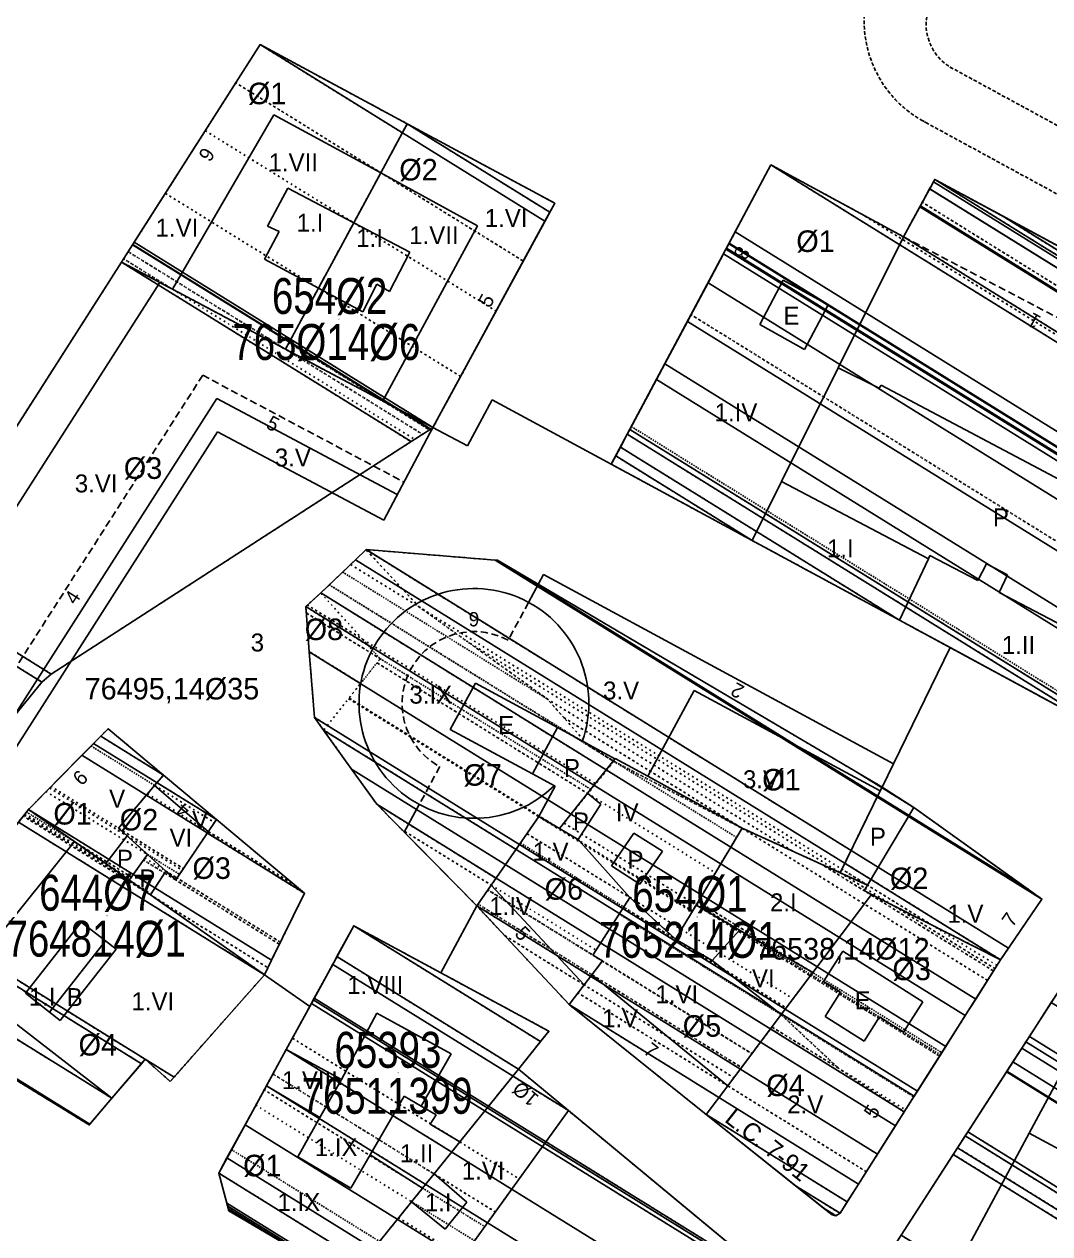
# Model space of a CAD drawing. Extents: x 676297 to 676945, y 613531 to 614154.
# Drawn here: x 676481 to 676552.4, y 613997.3 to 614081.4 of the extents above; entities that cross this region are included whole.
import ezdxf
from ezdxf.enums import TextEntityAlignment as Align

# ---------------------------------------------------------------- set-up
doc = ezdxf.new("R2010")
doc.units = 0
doc.header["$MEASUREMENT"] = 0
for name, pattern in [('DASHED', [0.75, 0.5, -0.25]), ('DOT', [0.25, 0, -0.25]), ('HIDDEN', [0.375, 0.25, -0.125])]:
    doc.linetypes.add(name, pattern=pattern)
doc.layers.get('0').update_dxf_attribs({"linetype": 'CONTINUOUS'})
for name, color, linetype in [('10', 7, 'CONTINUOUS'), ('11', 7, 'CONTINUOUS'), ('12', 7, 'CONTINUOUS'), ('13', 7, 'CONTINUOUS'), ('22', 7, 'CONTINUOUS'), ('25', 7, 'CONTINUOUS'), ('26', 7, 'CONTINUOUS'), ('27', 7, 'CONTINUOUS'), ('28', 7, 'CONTINUOUS'), ('31', 7, 'CONTINUOUS'), ('36', 7, 'CONTINUOUS'), ('62', 7, 'CONTINUOUS'), ('8', 7, 'CONTINUOUS')]:
    doc.layers.add(name, color=color, linetype=linetype)
doc.styles.get("Standard").update_dxf_attribs({"font": 'txt', "height": 0.2})

msp = doc.modelspace()

# ---------------------------------------------------------------- linework, layer by layer
at = {"layer": '10', "color": 215, "linetype": 'CONTINUOUS'}
for p, q in [((676497.398, 614080.022), (676487.757, 614064.884)), ((676507.645, 614074.509), (676497.398, 614080.022)), ((676517.913, 614068.986), (676507.645, 614074.509)), ((676532.957, 614071.655), (676521.851, 614050.814)), ((676542.189, 614066.653), (676532.957, 614071.655)), ((676544.373, 614070.639), (676542.189, 614066.653)), ((676578.272, 614052.322), (676544.373, 614070.639)), ((676509.431, 614053.371), (676517.913, 614068.986)), ((676466.078, 614030.994), (676487.757, 614064.884)), ((676511.849, 614052.087), (676513.556, 614055.301)), ((676513.556, 614055.301), (676521.851, 614050.814)), ((676509.431, 614053.371), (676511.849, 614052.087)), ((676541.485, 614029.959), (676545.441, 614038.054)), ((676556.95, 614031.829), (676545.441, 614038.054)), ((676540.7, 614028.35), (676541.485, 614029.959)), ((676542.921, 614026.916), (676540.7, 614028.35)), ((676551.825, 614020.549), (676542.921, 614026.916)), ((676512.493, 614020.076), (676509.983, 614015.417)), ((676512.493, 614020.076), (676518.915, 614013.206)), ((676548.953, 614016.326), (676551.825, 614020.549)), ((676542.248, 614005.742), (676548.953, 614016.326)), ((676491.144, 614007.851), (676497.703, 614015.289)), ((676497.703, 614015.289), (676500.856, 614013.083)), ((676517.512, 614011.352), (676509.983, 614015.417)), ((676471.184, 614013.624), (676485.506, 614004.829)), ((676552.931, 614014.055), (676540.444, 613994.705)), ((676500.856, 614013.083), (676499.219, 614010.086)), ((676518.915, 614013.206), (676528.462, 614005.556)), ((676515.38, 614008.713), (676517.512, 614011.352)), ((676499.219, 614010.086), (676497.841, 614007.564)), ((676489.396, 614009.4), (676487.088, 614006.688)), ((676489.396, 614009.4), (676491.144, 614007.851)), ((676515.38, 614008.713), (676518.864, 614005.828)), ((676494.519, 614001.483), (676497.841, 614007.564)), ((676485.506, 614004.829), (676487.088, 614006.688)), ((676533.942, 613993.346), (676518.864, 614005.828)), ((676537.774, 613998.679), (676542.248, 614005.742)), ((676528.462, 614005.556), (676537.217, 613998.572)), ((676494.519, 614001.483), (676495.234, 613998.844)), ((676495.234, 613998.844), (676503.523, 613993.985)), ((676537.217, 613998.572), (676537.483, 613998.516)), ((676537.483, 613998.516), (676537.774, 613998.679))]:
    msp.add_line(p, q, dxfattribs=at)
at = {"layer": '11', "color": 215, "linetype": 'CONTINUOUS'}
for p, q in [((676505.804, 614071.105), (676507.645, 614074.509)), ((676503.92, 614067.62), (676505.804, 614071.105)), ((676501.458, 614063.067), (676503.92, 614067.62)), ((676487.755, 614064.881), (676499.163, 614058.823)), ((676499.163, 614058.823), (676501.458, 614063.067)), ((676499.163, 614058.823), (676509.431, 614053.371)), ((676521.851, 614050.814), (676531.652, 614045.512)), ((676531.652, 614045.512), (676541.916, 614039.96)), ((676541.916, 614039.96), (676545.44, 614038.054)), ((676486.818, 614032.41), (676481.265, 614026.788)), ((676490.666, 614029.185), (676486.818, 614032.41)), ((676518.249, 614025.454), (676522.109, 614030.332)), ((676522.109, 614030.332), (676524.395, 614029.095)), ((676487.537, 614025.483), (676490.056, 614028.463)), ((676490.666, 614029.185), (676490.056, 614028.463)), ((676494.356, 614026.092), (676490.666, 614029.185)), ((676524.395, 614029.095), (676530.953, 614025.485)), ((676537.785, 614022.386), (676540.566, 614028.08)), ((676540.567, 614028.08), (676540.7, 614028.35)), ((676478.401, 614023.111), (676481.265, 614026.788)), ((676481.265, 614026.788), (676484.467, 614024.548)), ((676491.524, 614021.884), (676494.356, 614026.092)), ((676516.797, 614026.29), (676512.493, 614020.076)), ((676516.797, 614026.29), (676518.249, 614025.454)), ((676487.537, 614025.483), (676488.136, 614024.943)), ((676530.953, 614025.485), (676527.754, 614020.138)), ((676537.781, 614022.388), (676530.953, 614025.485)), ((676484.467, 614024.548), (676486.655, 614023.017)), ((676489.566, 614023.652), (676488.136, 614024.943)), ((676488.294, 614021.871), (676489.566, 614023.652)), ((676488.294, 614021.871), (676486.655, 614023.017)), ((676489.762, 614020.844), (676490.842, 614022.499)), ((676490.842, 614022.499), (676491.524, 614021.884)), ((676488.294, 614021.871), (676489.762, 614020.844)), ((676539.681, 614021.527), (676537.781, 614022.388)), ((676489.762, 614020.844), (676497.703, 614015.289)), ((676539.447, 614021.137), (676539.681, 614021.527)), ((676539.956, 614020.879), (676539.447, 614021.137)), ((676548.953, 614016.326), (676539.956, 614020.879)), ((676520.568, 614016.645), (676523.143, 614020.664)), ((676523.143, 614020.664), (676526.326, 614017.752)), ((676527.754, 614020.138), (676526.326, 614017.752)), ((676527.754, 614020.138), (676535.87, 614015.432)), ((676500.856, 614013.083), (676503.92, 614018.691)), ((676503.92, 614018.691), (676509.983, 614015.417)), ((676521.229, 614016.249), (676520.568, 614016.645)), ((676521.229, 614016.249), (676520.498, 614015.287)), ((676520.498, 614015.287), (676519.96, 614014.58)), ((676535.87, 614015.432), (676533.677, 614012.508)), ((676519.96, 614014.58), (676518.915, 614013.206)), ((676533.677, 614012.508), (676529.962, 614007.556)), ((676515.38, 614008.713), (676511.301, 614003.646)), ((676529.962, 614007.556), (676528.462, 614005.556)), ((676518.864, 614005.828), (676511.491, 613995.607)), ((676511.301, 614003.646), (676509.51, 614001.421)), ((676508.714, 614000.433), (676509.51, 614001.421)), ((676508.714, 614000.433), (676507.95, 613999.484)), ((676507.95, 613999.484), (676505.723, 613996.717))]:
    msp.add_line(p, q, dxfattribs=at)
at = {"layer": '12', "color": 15, "linetype": 'CONTINUOUS'}
for p, q in [((676498.363, 614075.146), (676491.303, 614063)), ((676505.804, 614071.105), (676498.363, 614075.146)), ((676512.54, 614067.407), (676505.804, 614071.105)), ((676499.319, 614070.039), (676497.919, 614067.393)), ((676503.92, 614067.62), (676499.319, 614070.039)), ((676497.919, 614067.393), (676498.721, 614067.009)), ((676507.835, 614065.576), (676503.92, 614067.62)), ((676505.945, 614055.222), (676512.54, 614067.407)), ((676498.721, 614067.009), (676497.697, 614065.094)), ((676542.189, 614066.653), (676537.646, 614057.538)), ((676506.41, 614062.845), (676507.835, 614065.576)), ((676497.697, 614065.094), (676501.458, 614063.067)), ((676490.413, 614063.469), (676468.605, 614029.377)), ((676501.458, 614063.067), (676504.555, 614061.434)), ((676504.555, 614061.434), (676505.538, 614063.344)), ((676505.538, 614063.344), (676506.41, 614062.845)), ((676533.811, 614063.628), (676532.182, 614060.544)), ((676536.938, 614061.914), (676533.811, 614063.628)), ((676535.292, 614058.802), (676536.938, 614061.914)), ((676532.182, 614060.544), (676535.292, 614058.802)), ((676537.646, 614057.538), (676533.702, 614049.625)), ((676540.498, 614056.102), (676537.646, 614057.538)), ((676540.641, 614056.327), (676540.498, 614056.102)), ((676540.641, 614056.327), (676563.624, 614044.118)), ((676494.382, 614055.383), (676475.092, 614025.228)), ((676494.382, 614055.383), (676506.952, 614048.708)), ((676494.441, 614053.065), (676476.186, 614024.528)), ((676494.441, 614053.065), (676506.005, 614046.924)), ((676506.005, 614046.924), (676509.429, 614053.372)), ((676531.652, 614045.512), (676533.702, 614049.625)), ((676543.926, 614044.237), (676533.702, 614049.625)), ((676544.028, 614044.454), (676543.926, 614044.237)), ((676547.357, 614042.714), (676544.028, 614044.454)), ((676541.916, 614039.96), (676543.926, 614044.237)), ((676547.975, 614043.874), (676547.357, 614042.714)), ((676549.443, 614043.125), (676547.975, 614043.874)), ((676517.135, 614043.131), (676516.093, 614041.203)), ((676517.135, 614043.131), (676541.485, 614029.959)), ((676548.849, 614041.891), (676549.443, 614043.125)), ((676559.411, 614036.36), (676548.849, 614041.891)), ((676510.638, 614032.349), (676512.39, 614035.588)), ((676512.39, 614035.588), (676518.108, 614032.496)), ((676527.63, 614035.076), (676524.395, 614029.095)), ((676527.63, 614035.076), (676540.566, 614028.08)), ((676510.638, 614032.349), (676516.356, 614029.257)), ((676516.356, 614029.257), (676518.108, 614032.496)), ((676518.108, 614032.496), (676522.098, 614030.318)), ((676517.939, 614028.4), (676516.356, 614029.257)), ((676490.056, 614028.463), (676493.795, 614025.258)), ((676517.939, 614028.4), (676516.797, 614026.29)), ((676521.125, 614027.155), (676520.215, 614027.894)), ((676508.481, 614027.13), (676507.438, 614025.203)), ((676519.548, 614024.697), (676521.125, 614027.155)), ((676542.921, 614026.916), (676539.681, 614021.527)), ((676507.438, 614025.203), (676512.493, 614020.076)), ((676518.249, 614025.454), (676519.548, 614024.697)), ((676521.863, 614022.861), (676523.415, 614025.146)), ((676523.415, 614025.146), (676525.416, 614023.887)), ((676484.467, 614024.548), (676475.439, 614013.306)), ((676486.655, 614023.017), (676488.136, 614024.943)), ((676519.548, 614024.697), (676523.143, 614020.664)), ((676489.566, 614023.652), (676490.842, 614022.499)), ((676525.416, 614023.887), (676523.83, 614021.581)), ((676523.83, 614021.581), (676521.863, 614022.861)), ((676513.497, 614021.525), (676519.96, 614014.58)), ((676535.87, 614015.432), (676539.956, 614020.879)), ((676484.949, 614018.946), (676481.063, 614014.008)), ((676484.949, 614018.946), (676486.631, 614017.639)), ((676530.786, 614018.379), (676528.873, 614016.28)), ((676486.631, 614017.639), (676482.74, 614012.687)), ((676487.371, 614017.064), (676486.631, 614017.639)), ((676526.326, 614017.752), (676528.873, 614016.28)), ((676483.492, 614012.094), (676487.371, 614017.064)), ((676536.627, 614014.81), (676537.965, 614016.922)), ((676543.541, 614013.39), (676537.965, 614016.922)), ((676528.873, 614016.28), (676533.677, 614012.508)), ((676520.498, 614015.287), (676529.962, 614007.556)), ((676536.627, 614014.81), (676537.81, 614014.061)), ((676481.063, 614014.008), (676482.74, 614012.687)), ((676536.739, 614012.371), (676537.81, 614014.061)), ((676542.203, 614011.278), (676543.541, 614013.39)), ((676556.086, 614013.835), (676550.935, 614004.265)), ((676483.492, 614012.094), (676482.74, 614012.687)), ((676505.538, 614012.609), (676503.065, 614008.004)), ((676510.695, 614009.77), (676505.538, 614012.609)), ((676480.356, 614011.913), (676487.088, 614006.688)), ((676539.443, 614010.658), (676536.739, 614012.371)), ((676539.443, 614010.658), (676540.513, 614012.348)), ((676542.203, 614011.278), (676540.513, 614012.348)), ((676499.219, 614010.086), (676503.065, 614008.004)), ((676508.609, 614006.144), (676510.695, 614009.77)), ((676497.841, 614007.564), (676501.566, 614005.346)), ((676503.065, 614008.004), (676501.566, 614005.346)), ((676507.429, 614006.835), (676505.055, 614002.749)), ((676507.429, 614006.835), (676508.609, 614006.144)), ((676509.652, 614005.533), (676508.609, 614006.144)), ((676500.028, 614002.619), (676501.566, 614005.346)), ((676509.652, 614005.533), (676509.248, 614004.885)), ((676509.248, 614004.885), (676511.301, 614003.646)), ((676550.935, 614004.265), (676545.675, 613994.492)), ((676550.935, 614004.265), (676562.199, 613998.189)), ((676500.028, 614002.619), (676503.712, 614000.439)), ((676503.712, 614000.439), (676505.055, 614002.749)), ((676508.714, 614000.433), (676505.055, 614002.749)), ((676509.51, 614001.421), (676511.782, 613999.464)), ((676510.286, 613997.586), (676507.95, 613999.484)), ((676511.782, 613999.464), (676510.286, 613997.586))]:
    msp.add_line(p, q, dxfattribs=at)
at = {"layer": '12', "color": 15, "linetype": 'DASHED'}
for p, q in [((676542.189, 614066.653), (676576.38, 614048.669)), ((676493.404, 614057.012), (676473.658, 614026.145)), ((676493.404, 614057.012), (676507.412, 614049.573)), ((676516.092, 614041.203), (676514.665, 614038.565)), ((676509.908, 614029.769), (676508.48, 614027.13))]:
    msp.add_line(p, q, dxfattribs=at)
at = {"layer": '12', "color": 15, "linetype": 'CONTINUOUS'}
msp.add_arc((676512.286, 614034.167), 8, 340.94451, 314.26054, dxfattribs=at)
at = {"layer": '12', "color": 15, "linetype": 'DASHED'}
msp.add_arc((676512.286, 614034.167), 5, 61.58381, 241.5974, dxfattribs=at)
at = {"layer": '8', "color": 15, "linetype": 'HIDDEN'}
for p, q in [((676545.426, 614078.465), (676562.917, 614068.942)), ((676543.408, 614074.782), (676566.874, 614062.006))]:
    msp.add_line(p, q, dxfattribs=at)
for centre, radius, start, end in [((676547.446, 614081.687), 7.999, 153.00288, 243.19024), ((676547.24, 614081.431), 3.473, 158.63973, 240.72539)]:
    msp.add_arc(centre, radius, start, end, dxfattribs=at)

# ---------------------------------------------------------------- texts
at = {"layer": '13', "color": 15, "linetype": 'CONTINUOUS'}
for s, p in [('1.VII', (676499.709, 614071.822)), ('1.I', (676500.874, 614067.625)), ('1.VI', (676514.529, 614067.953)), ('1.VI', (676491.611, 614067.278)), ('1.I', (676505.024, 614066.568)), ('1.VII', (676509.502, 614066.76)), ('E', (676534.388, 614061.15)), ('1.IV', (676530.532, 614054.428)), ('3.V', (676499.68, 614051.285)), ('3.VI', (676485.988, 614049.481)), ('P', (676548.976, 614047.122)), ('1.I', (676537.793, 614044.958)), ('3', (676497.212, 614038.411)), ('1.II', (676550.198, 614038.236)), ('3.IX', (676509.279, 614034.78)), ('3.V', (676522.531, 614035.068)), ('E', (676514.525, 614032.666)), ('P', (676519.108, 614029.675)), ('3.VI', (676532.501, 614028.891)), ('V', (676487.448, 614027.533)), ('IV', (676522.962, 614026.594)), ('V', (676493.223, 614026.047)), ('P', (676519.733, 614025.953)), ('VI', (676491.887, 614024.832)), ('P', (676540.408, 614024.888)), ('1.V', (676517.622, 614023.861)), ('P', (676487.987, 614023.356)), ('P', (676523.534, 614023.292)), ('P', (676489.557, 614021.988)), ('2.I', (676533.825, 614020.331)), ('1.IV', (676514.841, 614020.06)), ('1.V', (676546.5, 614019.526)), ('I', (676528.989, 614018.526)), ('1.VIII', (676505.42, 614014.571)), ('VI', (676532.434, 614015.04)), ('1.I', (676482.232, 614013.753)), ('B', (676484.491, 614013.726)), ('1.VI', (676526.413, 614013.925)), ('E', (676539.349, 614013.508)), ('1.VI', (676489.934, 614013.434)), ('1.V', (676522.461, 614012.258)), ('1.VIII', (676500.866, 614007.947)), ('2.V', (676535.355, 614006.268)), ('1.IX', (676502.694, 614003.283)), ('1.II', (676508.296, 614002.862)), ('1.VI', (676512.932, 614001.651)), ('1.IX', (676500.096, 613999.46)), ('1.I', (676509.8, 613999.452))]:
    msp.add_text(s, height=1.25, dxfattribs=at).set_placement(p, align=Align.MIDDLE)
at = {"layer": '22', "color": 7, "linetype": 'CONTINUOUS'}
for s, rotation, p in [('6', 237.42785, (676493.262, 614072.643)), ('8', 241.88584, (676530.496, 614065.747)), ('5', 61.63776, (676513.585, 614061.977)), ('1', 151.75319, (676551.516, 614061.231)), ('9', 225.37621, (676484.525, 614029.356)), ('4', 140.11142, (676492.322, 614027.104)), ('7', 55.3423, (676549.997, 614018.842)), ('5', 313.3393, (676515.317, 614017.822)), ('7', 321.22543, (676524.305, 614009.639)), ('1%%c', 140.25715, (676516.195, 614007.371))]:
    msp.add_text(s, height=1, rotation=rotation, dxfattribs=at).set_placement(p, align=Align.CENTER)
at = {"layer": '22', "color": 7, "linetype": 'HIDDEN'}
msp.add_text('5', height=1, rotation=57.64812, dxfattribs=at).set_placement((676540.411, 614005.499), align=Align.CENTER)
at = {"layer": '25', "color": 215, "linetype": 'CONTINUOUS', "width": 0.8}
for s, p in [('654%%c2', (676502.24, 614062.53)), ('644%%c7', (676486.034, 614020.997)), ('654%%c1', (676527.327, 614020.917)), ('65393', (676506.298, 614010.06))]:
    msp.add_text(s, height=2.5, dxfattribs=at).set_placement(p, align=Align.MIDDLE)
at = {"layer": '26', "color": 215, "linetype": 'CONTINUOUS', "width": 0.8}
for s, p in [('765%%c14%%c6', (676502.012, 614059.33)), ('764814%%c1', (676485.994, 614017.797)), ('765214%%c1', (676527.247, 614017.717)), ('76511399', (676506.242, 614006.86))]:
    msp.add_text(s, height=2.5, dxfattribs=at).set_placement(p, align=Align.MIDDLE)
at = {"layer": '26', "color": 215, "linetype": 'CONTINUOUS'}
for p in [(676502.876, 614060.93), (676486.74, 614019.397), (676486.74, 614019.397), (676527.844, 614019.317), (676507.012, 614008.46)]:
    msp.add_text('O', height=0.1, dxfattribs=at).set_placement(p, align=Align.MIDDLE)
at = {"layer": '27', "color": 215, "linetype": 'CONTINUOUS'}
for s, p in [('%%c1', (676497.89, 614076.626)), ('%%c2', (676508.427, 614071.319)), ('%%c1', (676536.066, 614066.344)), ('%%c3', (676489.25, 614050.548)), ('%%c8', (676501.842, 614039.33)), ('%%c7', (676512.895, 614029.195)), ('%%c1', (676533.692, 614028.862)), ('%%c1', (676484.346, 614026.49)), ('%%c2', (676488.969, 614026.077)), ('%%c3', (676494.03, 614022.707)), ('%%c2', (676542.582, 614021.994)), ('%%c6', (676518.547, 614021.26)), ('%%c3', (676542.759, 614015.659)), ('%%c5', (676528.158, 614011.725)), ('%%c4', (676486.1, 614010.413)), ('%%c4', (676533.98, 614007.591)), ('%%c1', (676497.555, 614002.008))]:
    msp.add_text(s, height=1.5, dxfattribs=at).set_placement(p, align=Align.MIDDLE)
at = {"layer": '28', "color": 215, "linetype": 'CONTINUOUS'}
for s, p in [('76495,14%%c35', (676491.262, 614035.086)), ('76538,14%%c12', (676537.933, 614016.98))]:
    msp.add_text(s, height=1.5, dxfattribs=at).set_placement(p, align=Align.MIDDLE)
at = {"layer": '31', "color": 15, "linetype": 'CONTINUOUS'}
msp.add_text('L.C. 7-91', height=1.25, rotation=321.42009, dxfattribs=at).set_placement((676532.354, 614002.966), align=Align.CENTER)
at = {"layer": '36', "color": 7, "linetype": 'CONTINUOUS'}
for s, rotation, p in [('5', 332.0293, (676498.296, 614053.638)), ('4', 57.39334, (676484.333, 614041.561)), ('6', 178.85052, (676512.29, 614040.029)), ('2', 151.59012, (676530.624, 614035.054))]:
    msp.add_text(s, height=1, rotation=rotation, dxfattribs=at).set_placement(p, align=Align.MIDDLE)

# ---------------------------------------------------------------- meshes
at = {"color": 7, "linetype": 'DOT'}
mesh = msp.add_polyface(dxfattribs=at)
corners = [(676487.757, 614064.884), (676487.901, 614065.109), (676491.303, 614063), (676488.219, 614065.61), (676499.164, 614058.824), (676490.806, 614069.671), (676501.458, 614063.067), (676493.582, 614074.03), (676503.92, 614067.62), (676495.706, 614077.366), (676505.804, 614071.105), (676497.398, 614080.022), (676507.305, 614073.88), (676497.398, 614080.022), (676507.645, 614074.509)]
mesh.append_faces([[corners[k] for k in face] for face in [(0, 0, 2, 1), (1, 2, 4, 3), (3, 4, 6, 5), (5, 6, 8, 7), (7, 8, 10, 9), (9, 10, 12, 11), (13, 12, 14, 14)]], dxfattribs={"vtx0": -1, "vtx2": -1, "color": 7})
mesh = msp.add_polyface(dxfattribs=at)
corners = [(676499.164, 614058.824), (676499.408, 614059.275), (676505.945, 614055.222), (676499.534, 614059.507), (676509.431, 614053.371), (676501.458, 614063.067), (676511.362, 614056.926), (676503.92, 614067.62), (676513.833, 614061.474), (676505.804, 614071.105), (676515.723, 614064.955), (676507.645, 614074.509), (676517.57, 614068.355), (676507.645, 614074.509), (676517.913, 614068.986)]
mesh.append_faces([[corners[k] for k in face] for face in [(0, 0, 2, 1), (1, 2, 4, 3), (3, 4, 6, 5), (5, 6, 8, 7), (7, 8, 10, 9), (9, 10, 12, 11), (13, 12, 14, 14)]], dxfattribs={"vtx0": -1, "vtx2": -1, "color": 7})
mesh = msp.add_polyface(dxfattribs=at)
corners = [(676521.851, 614050.814), (676522.162, 614051.397), (676531.652, 614045.513), (676522.487, 614052.007), (676541.916, 614039.961), (676522.963, 614052.901), (676556.95, 614031.829), (676523.142, 614053.237), (676562.454, 614028.863), (676523.248, 614053.436), (676565.162, 614027.449), (676527.4, 614061.227), (676569.289, 614035.256), (676529.83, 614065.788), (676571.705, 614039.825), (676532.957, 614071.655), (676574.813, 614045.704), (676532.957, 614071.655), (676575.009, 614046.075), (676539.255, 614068.243), (676575.1, 614046.248), (676542.189, 614066.653), (676576.38, 614048.669), (676543.504, 614069.052), (676577.226, 614050.27), (676544.373, 614070.639), (676577.374, 614050.549), (676549.028, 614068.124), (676578.272, 614052.322)]
mesh.append_faces([[corners[k] for k in face] for face in [(0, 0, 2, 1), (1, 2, 4, 3), (3, 4, 6, 5), (5, 6, 8, 7), (7, 8, 10, 9), (9, 10, 12, 11), (11, 12, 14, 13), (13, 14, 16, 15), (17, 16, 18, 19), (19, 18, 20, 21), (21, 20, 22, 23), (23, 22, 24, 25), (25, 24, 26, 27), (27, 26, 28, 28)]], dxfattribs={"vtx0": -1, "vtx2": -1, "color": 7})
mesh = msp.add_polyface(dxfattribs=at)
corners = [(676466.37, 614016.409), (676462.638, 614018.828), (676466.429, 614016.478), (676459.61, 614020.793), (676466.478, 614016.535), (676461.806, 614024.316), (676469.205, 614019.728), (676462.141, 614024.839), (676469.613, 614020.206), (676462.227, 614024.975), (676469.719, 614020.33), (676472.795, 614041.494), (676482.213, 614035.655), (676473.236, 614042.183), (676482.862, 614036.215), (676487.757, 614064.884), (676507.912, 614052.388), (676487.757, 614064.884), (676508.161, 614052.548), (676491.303, 614063), (676508.712, 614052.904), (676499.164, 614058.824), (676509.188, 614053.211), (676505.945, 614055.222), (676509.236, 614053.242), (676509.33, 614053.184), (676506.627, 614054.86), (676509.274, 614053.267), (676509.35, 614053.22), (676507.169, 614054.572), (676509.431, 614053.371)]
mesh.append_faces([[corners[k] for k in face] for face in [(0, 0, 2, 1), (1, 2, 4, 3), (3, 4, 6, 5), (5, 6, 8, 7), (7, 8, 10, 9), (9, 10, 12, 11), (11, 12, 14, 13), (13, 14, 16, 15), (17, 16, 18, 19), (19, 18, 20, 21), (21, 20, 22, 23), (23, 22, 24, 26), (26, 24, 27, 29), (25, 25, 28, 27), (29, 28, 30, 30)]], dxfattribs={"vtx0": -1, "vtx2": -1, "color": 7})
mesh = msp.add_polyface(dxfattribs=at)
corners = [(676565.566, 613978.669), (676540.444, 613994.705), (676568.058, 613977.584), (676540.561, 613994.886), (676569.432, 613976.986), (676541.642, 613996.562), (676579.283, 613973.224), (676542.024, 613997.153), (676582.326, 613972.165), (676545.656, 614002.781), (676607.12, 613964.673), (676545.958, 614003.249), (676608.269, 613964.616), (676546.485, 614004.065), (676609.433, 613965.037), (676546.67, 614004.353), (676609.715, 613965.265), (676552.931, 614014.055), (676619.322, 613972.892), (676556.507, 614019.615), (676624.822, 613977.259), (676562.454, 614028.863), (676632.759, 613985.273), (676565.162, 614027.449), (676632.922, 613985.438), (676567.481, 614031.835), (676636.495, 613989.046), (676569.289, 614035.256), (676638.364, 613992.429), (676571.537, 614039.507), (676640.687, 613996.634), (676571.705, 614039.825), (676640.861, 613996.948), (676571.707, 614039.829), (676640.863, 613996.952), (676575.009, 614046.075), (676644.235, 614003.155), (676576.38, 614048.669), (676645.635, 614005.731), (676577.361, 614050.525), (676646.637, 614007.574), (676577.374, 614050.549), (676646.65, 614007.598), (676648.967, 614011.859), (676648.967, 614011.859)]
mesh.append_faces([[corners[k] for k in face] for face in [(0, 0, 2, 1), (1, 2, 4, 3), (3, 4, 6, 5), (5, 6, 8, 7), (7, 8, 10, 9), (9, 10, 12, 11), (11, 12, 14, 13), (13, 14, 16, 15), (15, 16, 18, 17), (17, 18, 20, 19), (19, 20, 22, 21), (21, 22, 24, 23), (23, 24, 26, 25), (25, 26, 28, 27), (27, 28, 30, 29), (29, 30, 32, 31), (31, 32, 34, 33), (33, 34, 36, 35), (35, 36, 38, 37), (37, 38, 40, 39), (39, 40, 42, 41), (41, 42, 44, 43)]], dxfattribs={"vtx0": -1, "vtx2": -1, "color": 7})
mesh = msp.add_polyface(dxfattribs=at)
corners = [(676512.493, 614020.076), (676513.497, 614021.525), (676507.238, 614025.406), (676513.826, 614022), (676505.517, 614027.151), (676515.218, 614024.01), (676501.824, 614032.314), (676516.797, 614026.29), (676503.557, 614034.499), (676518.249, 614025.454), (676503.591, 614034.542), (676520.215, 614027.894), (676505.537, 614036.994), (676520.443, 614028.177), (676505.763, 614037.279), (676520.762, 614028.573), (676504.545, 614038.627), (676521.525, 614029.52), (676501.626, 614041.858), (676522.024, 614030.14), (676502.215, 614042.422), (676522.024, 614030.14), (676502.222, 614042.429), (676520.239, 614031.258), (676503.145, 614043.313), (676517.404, 614034.472), (676503.699, 614043.843), (676508.453, 614040.895), (676504.774, 614044.872)]
mesh.append_faces([[corners[k] for k in face] for face in [(0, 0, 1, 2), (2, 1, 3, 4), (4, 3, 5, 6), (6, 5, 7, 8), (8, 7, 9, 10), (10, 9, 11, 12), (12, 11, 13, 14), (14, 13, 15, 16), (16, 15, 17, 18), (18, 17, 19, 20), (20, 21, 23, 22), (22, 23, 25, 24), (24, 25, 27, 26), (26, 27, 28, 28)]], dxfattribs={"vtx0": -1, "vtx2": -1, "color": 7})
mesh = msp.add_polyface(dxfattribs=at)
corners = [(676522.024, 614030.14), (676522.138, 614030.08), (676520.239, 614031.258), (676530.953, 614025.485), (676518.546, 614033.178), (676534.477, 614023.887), (676517.404, 614034.472), (676537.781, 614022.388), (676511.768, 614038.516), (676537.902, 614022.636), (676508.453, 614040.895), (676538.539, 614023.937), (676504.774, 614044.872), (676513.931, 614044.131), (676540.393, 614027.725), (676513.931, 614044.131), (676540.699, 614028.351)]
mesh.append_faces([[corners[k] for k in face] for face in [(0, 0, 1, 2), (2, 1, 3, 4), (4, 3, 5, 6), (6, 5, 7, 8), (8, 7, 9, 10), (10, 9, 11, 12), (12, 11, 14, 15), (13, 14, 16, 16)]], dxfattribs={"vtx0": -1, "vtx2": -1, "color": 7})
mesh = msp.add_polyface(dxfattribs=at)
corners = [(676501.824, 614032.314), (676501.187, 614033.199), (676502.085, 614032.642), (676500.826, 614037.77), (676504.396, 614035.556), (676500.613, 614040.472), (676505.763, 614037.279), (676500.579, 614040.904), (676504.919, 614038.213), (676500.579, 614040.904), (676504.545, 614038.627), (676500.698, 614041.012), (676501.626, 614041.858)]
mesh.append_faces([[corners[k] for k in face] for face in [(0, 0, 2, 1), (1, 2, 4, 3), (3, 4, 6, 5), (5, 6, 8, 7), (9, 8, 10, 11), (11, 10, 12, 12)]], dxfattribs={"vtx0": -1, "vtx2": -1, "color": 7})
mesh = msp.add_polyface(dxfattribs=at)
corners = [(676488.294, 614021.871), (676486.655, 614023.017), (676488.358, 614021.961), (676484.467, 614024.548), (676488.445, 614022.082), (676481.265, 614026.788), (676488.571, 614022.258), (676481.265, 614026.788), (676489.566, 614023.652), (676482.497, 614028.035), (676488.136, 614024.943), (676482.744, 614028.286), (676487.537, 614025.483), (676482.848, 614028.39), (676490.056, 614028.463), (676485.63, 614031.207), (676490.666, 614029.185), (676486.304, 614031.89), (676486.818, 614032.41)]
mesh.append_faces([[corners[k] for k in face] for face in [(0, 0, 2, 1), (1, 2, 4, 3), (3, 4, 6, 5), (7, 6, 8, 9), (9, 8, 10, 11), (11, 10, 12, 13), (13, 12, 14, 15), (15, 14, 16, 17), (17, 16, 18, 18)]], dxfattribs={"vtx0": -1, "vtx2": -1, "color": 7})
mesh = msp.add_polyface(dxfattribs=at)
corners = [(676518.915, 614013.206), (676514.419, 614018.015), (676519.96, 614014.58), (676512.493, 614020.076), (676520.408, 614015.169), (676512.577, 614020.198), (676520.498, 614015.287), (676513.257, 614021.178), (676521.222, 614016.24), (676520.568, 614016.645), (676513.263, 614021.188), (676521.229, 614016.249), (676520.574, 614016.655), (676513.497, 614021.525), (676520.795, 614017), (676513.497, 614021.525), (676522.713, 614019.992), (676526.326, 614017.752), (676515.523, 614024.45), (676523.143, 614020.664), (676526.736, 614018.437), (676515.977, 614025.107), (676527.474, 614019.67), (676516.797, 614026.29), (676527.502, 614019.717), (676518.249, 614025.454), (676527.754, 614020.138), (676518.559, 614025.839), (676529.099, 614022.386), (676520.215, 614027.894), (676530.569, 614024.842), (676522.024, 614030.14), (676530.953, 614025.485)]
mesh.append_faces([[corners[k] for k in face] for face in [(0, 0, 2, 1), (1, 2, 4, 3), (3, 4, 6, 5), (5, 6, 8, 7), (7, 9, 12, 10), (9, 8, 11, 11), (10, 12, 14, 13), (15, 14, 16, 18), (18, 16, 19, 21), (17, 17, 20, 19), (21, 20, 22, 23), (23, 22, 24, 25), (25, 24, 26, 27), (27, 26, 28, 29), (29, 28, 30, 31), (31, 30, 32, 32)]], dxfattribs={"vtx0": -1, "vtx2": -1, "color": 7})
mesh = msp.add_polyface(dxfattribs=at)
corners = [(676489.762, 614020.844), (676488.294, 614021.871), (676489.816, 614020.927), (676489.292, 614023.268), (676490.753, 614022.362), (676491.524, 614021.884), (676489.387, 614023.401), (676490.842, 614022.499), (676491.615, 614022.02), (676489.566, 614023.652), (676491.787, 614022.275), (676488.136, 614024.943), (676491.979, 614022.56), (676487.537, 614025.483), (676492.059, 614022.679), (676489.564, 614027.881), (676493.795, 614025.258), (676490.056, 614028.463), (676494.216, 614025.884), (676490.056, 614028.463), (676494.356, 614026.092), (676490.22, 614028.657), (676490.666, 614029.185)]
mesh.append_faces([[corners[k] for k in face] for face in [(0, 0, 2, 1), (1, 2, 4, 3), (3, 4, 7, 6), (5, 5, 8, 7), (6, 8, 10, 9), (9, 10, 12, 11), (11, 12, 14, 13), (13, 14, 16, 15), (15, 16, 18, 17), (19, 18, 20, 21), (21, 20, 22, 22)]], dxfattribs={"vtx0": -1, "vtx2": -1, "color": 7})
mesh = msp.add_polyface(dxfattribs=at)
corners = [(676539.447, 614021.137), (676537.781, 614022.388), (676539.542, 614021.296), (676541.361, 614020.168), (676537.781, 614022.388), (676539.681, 614021.527), (676544.145, 614018.76), (676537.9, 614022.631), (676548.953, 614016.326), (676538.106, 614023.051), (676551.825, 614020.549), (676540.36, 614027.658), (676542.921, 614026.916), (676540.677, 614028.307), (676540.699, 614028.351)]
mesh.append_faces([[corners[k] for k in face] for face in [(0, 0, 3, 2), (1, 4, 5, 7), (2, 3, 6, 5), (7, 6, 8, 9), (9, 8, 10, 11), (11, 10, 12, 13), (13, 12, 14, 14)]], dxfattribs={"vtx0": -1, "vtx2": -1, "color": 7})
mesh = msp.add_polyface(dxfattribs=at)
corners = [(676471.184, 614013.624), (676485.506, 614004.829), (676471.166, 614013.72), (676485.547, 614004.877), (676471.15, 614013.803), (676487.088, 614006.688), (676472.603, 614015.669), (676491.144, 614007.851), (676489.137, 614009.095), (676474.535, 614018.149), (676491.409, 614008.152), (676489.396, 614009.4), (676474.779, 614018.462), (676497.703, 614015.289), (676480.578, 614025.906), (676497.703, 614015.289), (676480.91, 614026.332), (676489.762, 614020.844), (676480.971, 614026.411), (676488.294, 614021.871), (676481.04, 614026.499), (676486.655, 614023.017), (676481.131, 614026.616), (676484.467, 614024.548), (676481.265, 614026.788)]
mesh.append_faces([[corners[k] for k in face] for face in [(0, 0, 1, 2), (2, 1, 3, 4), (4, 3, 5, 6), (6, 5, 8, 9), (9, 8, 11, 12), (7, 7, 10, 11), (12, 10, 13, 14), (14, 15, 17, 16), (16, 17, 19, 18), (18, 19, 21, 20), (20, 21, 23, 22), (22, 23, 24, 24)]], dxfattribs={"vtx0": -1, "vtx2": -1, "color": 7})
mesh = msp.add_polyface(dxfattribs=at)
corners = [(676497.703, 614015.289), (676489.762, 614020.844), (676497.941, 614015.773), (676491.524, 614021.884), (676490.753, 614022.362), (676498.744, 614017.408), (676491.615, 614022.02), (676490.842, 614022.499), (676498.816, 614017.555), (676493.721, 614025.148), (676500.486, 614020.953), (676493.795, 614025.258), (676499.769, 614021.554), (676493.795, 614025.258), (676494.356, 614026.092)]
mesh.append_faces([[corners[k] for k in face] for face in [(0, 0, 2, 1), (1, 2, 5, 4), (4, 3, 7, 7), (3, 5, 8, 6), (6, 8, 10, 9), (9, 10, 12, 11), (13, 12, 14, 14)]], dxfattribs={"vtx0": -1, "vtx2": -1, "color": 7})
mesh = msp.add_polyface(dxfattribs=at)
corners = [(676542.248, 614005.742), (676542.337, 614005.882), (676537.639, 614008.795), (676542.908, 614006.784), (676533.677, 614012.508), (676544.709, 614009.626), (676535.703, 614015.209), (676527.754, 614020.138), (676544.764, 614009.713), (676535.765, 614015.292), (676530.786, 614018.379), (676527.807, 614020.226), (676544.857, 614009.86), (676535.87, 614015.432), (676527.896, 614020.376), (676548.043, 614014.889), (676530.953, 614025.485), (676548.46, 614015.549), (676536.471, 614022.982), (676539.447, 614021.137), (676548.56, 614015.705), (676537.781, 614022.388), (676539.542, 614021.296), (676541.361, 614020.168), (676548.704, 614015.933), (676539.681, 614021.527), (676544.145, 614018.76), (676548.953, 614016.326), (676548.953, 614016.326)]
mesh.append_faces([[corners[k] for k in face] for face in [(0, 0, 1, 2), (2, 1, 3, 4), (4, 3, 5, 6), (7, 7, 10, 11), (6, 5, 8, 9), (11, 10, 13, 14), (9, 8, 12, 13), (14, 12, 15, 16), (16, 15, 17, 18), (18, 19, 22, 21), (19, 17, 20, 23), (21, 22, 25, 25), (23, 20, 24, 26), (26, 24, 28, 27)]], dxfattribs={"vtx0": -1, "vtx2": -1, "color": 7})
mesh = msp.add_polyface(dxfattribs=at)
corners = [(676528.462, 614005.556), (676529.348, 614006.737), (676518.915, 614013.206), (676529.962, 614007.556), (676519.535, 614014.021), (676530.383, 614008.118), (676519.96, 614014.58), (676530.916, 614008.828), (676520.498, 614015.287), (676531.634, 614009.784), (676521.222, 614016.24), (676520.568, 614016.645), (676531.641, 614009.794), (676521.229, 614016.249), (676520.574, 614016.655), (676533.677, 614012.508), (676522.398, 614019.501), (676533.677, 614012.508), (676522.713, 614019.992), (676526.326, 614017.752), (676534.028, 614012.976), (676523.143, 614020.664), (676526.736, 614018.437), (676534.509, 614013.617), (676527.754, 614020.138), (676535.703, 614015.209), (676530.786, 614018.379), (676535.765, 614015.292), (676535.87, 614015.432)]
mesh.append_faces([[corners[k] for k in face] for face in [(0, 0, 1, 2), (2, 1, 3, 4), (4, 3, 5, 6), (6, 5, 7, 8), (8, 7, 9, 10), (11, 11, 13, 14), (10, 9, 12, 13), (14, 12, 15, 16), (16, 17, 20, 18), (18, 19, 21, 21), (19, 20, 23, 22), (22, 23, 25, 24), (24, 25, 27, 26), (26, 27, 28, 28)]], dxfattribs={"vtx0": -1, "vtx2": -1, "color": 7})
mesh = msp.add_polyface(dxfattribs=at)
corners = [(676495.234, 613998.844), (676495.143, 613999.181), (676503.523, 613993.985), (676494.519, 614001.483), (676504.552, 613995.263), (676495.409, 614003.112), (676505.723, 613996.717), (676497.101, 614006.21), (676507.95, 613999.484), (676497.682, 614007.273), (676508.714, 614000.433), (676497.841, 614007.564), (676508.923, 614000.693), (676497.841, 614007.564), (676509.51, 614001.421), (676498.287, 614008.38), (676510.737, 614002.945), (676499.219, 614010.086), (676511.301, 614003.646), (676499.648, 614010.871), (676515.38, 614008.713), (676502.748, 614016.545), (676516.926, 614010.627), (676503.92, 614018.691), (676517.512, 614011.352)]
mesh.append_faces([[corners[k] for k in face] for face in [(0, 0, 2, 1), (1, 2, 4, 3), (3, 4, 6, 5), (5, 6, 8, 7), (7, 8, 10, 9), (9, 10, 12, 11), (13, 12, 14, 15), (15, 14, 16, 17), (17, 16, 18, 19), (19, 18, 20, 21), (21, 20, 22, 23), (23, 22, 24, 24)]], dxfattribs={"vtx0": -1, "vtx2": -1, "color": 7})
mesh = msp.add_polyface(dxfattribs=at)
corners = [(676537.217, 613998.572), (676536.604, 613999.061), (676537.483, 613998.516), (676534.672, 614000.603), (676537.774, 613998.679), (676528.462, 614005.556), (676538.276, 613999.471), (676529.962, 614007.556), (676539.609, 614001.575), (676532.934, 614011.517), (676542.248, 614005.742), (676533.034, 614011.65), (676537.639, 614008.795), (676533.677, 614012.508), (676533.677, 614012.508)]
mesh.append_faces([[corners[k] for k in face] for face in [(0, 0, 2, 1), (1, 2, 4, 3), (3, 4, 6, 5), (5, 6, 8, 7), (7, 8, 10, 9), (9, 10, 12, 11), (11, 12, 14, 13)]], dxfattribs={"vtx0": -1, "vtx2": -1, "color": 7})
mesh = msp.add_polyface(dxfattribs=at)
corners = [(676508.151, 613990.977), (676508.22, 613991.073), (676503.523, 613993.985), (676509.865, 613993.353), (676505.295, 613996.186), (676510.262, 613993.903), (676505.723, 613996.717), (676511.491, 613995.607), (676507.047, 613998.362), (676512.329, 613996.769), (676507.95, 613999.484), (676513.038, 613997.752), (676508.714, 614000.433), (676513.777, 613998.776), (676509.51, 614001.421), (676515.439, 614001.08), (676511.301, 614003.646), (676518.864, 614005.828), (676514.991, 614008.229), (676518.864, 614005.828), (676515.38, 614008.713)]
mesh.append_faces([[corners[k] for k in face] for face in [(0, 0, 1, 2), (2, 1, 3, 4), (4, 3, 5, 6), (6, 5, 7, 8), (8, 7, 9, 10), (10, 9, 11, 12), (12, 11, 13, 14), (14, 13, 15, 16), (16, 15, 17, 18), (18, 19, 20, 20)]], dxfattribs={"vtx0": -1, "vtx2": -1, "color": 7})
mesh = msp.add_polyface(dxfattribs=at)
corners = [(676508.151, 613990.977), (676523.703, 613981.652), (676508.309, 613991.196), (676527.557, 613982.384), (676509.865, 613993.353), (676527.591, 613982.39), (676509.879, 613993.372), (676528.975, 613984.611), (676511.413, 613995.499), (676529.045, 613984.723), (676511.491, 613995.607), (676534.062, 613992.771), (676517.053, 614003.317), (676534.062, 613992.771), (676517.217, 614003.545), (676534.097, 613993.079), (676517.302, 614003.663), (676533.942, 613993.346), (676518.864, 614005.828)]
mesh.append_faces([[corners[k] for k in face] for face in [(0, 0, 1, 2), (2, 1, 3, 4), (4, 3, 5, 6), (6, 5, 7, 8), (8, 7, 9, 10), (10, 9, 11, 12), (12, 13, 15, 14), (14, 15, 17, 16), (16, 17, 18, 18)]], dxfattribs={"vtx0": -1, "vtx2": -1, "color": 7})
at = {"layer": '62', "color": 7, "linetype": 'CONTINUOUS'}
mesh = msp.add_polyface(dxfattribs=at)
corners = [(676466.37, 614016.409), (676466.429, 614016.478), (676462.638, 614018.828), (676466.478, 614016.535), (676459.61, 614020.793), (676469.205, 614019.728), (676461.806, 614024.316), (676469.613, 614020.206), (676462.141, 614024.839), (676469.719, 614020.33), (676462.227, 614024.975), (676482.213, 614035.655), (676472.795, 614041.494), (676482.862, 614036.215), (676473.236, 614042.183), (676507.912, 614052.388), (676487.757, 614064.884), (676509.33, 614053.184), (676509.236, 614053.242), (676488.522, 614066.085), (676509.35, 614053.22), (676509.274, 614053.267), (676488.544, 614066.12), (676509.431, 614053.371), (676488.636, 614066.264), (676517.229, 614067.727), (676497.398, 614080.022), (676517.57, 614068.355), (676507.645, 614074.509), (676517.913, 614068.986), (676517.913, 614068.986)]
mesh.append_faces([[corners[k] for k in face] for face in [(0, 0, 1, 2), (2, 1, 3, 4), (4, 3, 5, 6), (6, 5, 7, 8), (8, 7, 9, 10), (10, 9, 11, 12), (12, 11, 13, 14), (14, 13, 15, 16), (16, 15, 18, 19), (19, 18, 21, 22), (17, 17, 20, 21), (22, 20, 23, 24), (24, 23, 25, 26), (26, 25, 27, 28), (28, 27, 30, 29)]], dxfattribs={"vtx0": -1, "vtx2": -1, "color": 7})
mesh = msp.add_polyface(dxfattribs=at)
corners = [(676565.566, 613978.669), (676540.444, 613994.705), (676568.058, 613977.584), (676540.561, 613994.886), (676569.432, 613976.986), (676541.642, 613996.562), (676579.283, 613973.224), (676542.024, 613997.153), (676582.326, 613972.165), (676545.656, 614002.781), (676607.12, 613964.673), (676545.958, 614003.249), (676608.269, 613964.616), (676546.485, 614004.065), (676609.433, 613965.037), (676546.67, 614004.353), (676609.715, 613965.265), (676549.359, 614008.52), (676613.841, 613968.541), (676617.115, 613966.511), (676549.394, 614008.575), (676613.895, 613968.584), (676617.085, 613966.606), (676618.185, 613965.924), (676549.813, 614009.224), (676614.538, 613969.094), (676617.721, 613967.12), (676630.91, 613958.943), (676550.429, 614010.177), (676615.482, 613969.844), (676618.657, 613967.875), (676648.815, 613949.177), (676550.711, 614010.615), (676615.916, 613970.188), (676619.086, 613968.223), (676658.103, 613944.032), (676550.955, 614010.993), (676616.29, 613970.485), (676619.457, 613968.522), (676665.382, 613940.048), (676552.472, 614013.344), (676618.618, 613972.333), (676621.762, 613970.384), (676669.244, 613940.945), (676552.931, 614014.055), (676619.322, 613972.892), (676622.459, 613970.947), (676669.725, 613941.642), (676552.931, 614014.055), (676623.54, 613976.241), (676626.636, 613974.321), (676672.607, 613945.819), (676555.673, 614018.319), (676624.822, 613977.259), (676627.841, 613975.387), (676673.483, 613947.089), (676556.507, 614019.615), (676629.487, 613981.97), (676632.893, 613979.858), (676677.158, 613952.414), (676560.002, 614025.051), (676629.795, 613982.28), (676637.826, 613977.301), (676677.4, 613952.765), (676560.233, 614025.409), (676629.919, 613982.406), (676638.496, 613977.088), (676677.498, 613952.907), (676560.326, 614025.554), (676630.781, 613983.277), (676639.066, 613978.14), (676678.177, 613953.891), (676521.851, 614050.814), (676560.972, 614026.559), (676631.257, 613983.757), (676639.381, 613978.721), (676678.552, 613954.434), (676522.162, 614051.397), (676531.652, 614045.513), (676561.329, 614027.113), (676631.755, 613984.26), (676639.71, 613979.328), (676678.944, 613955.003), (676522.487, 614052.007), (676541.916, 614039.961), (676561.702, 614027.694), (676632.485, 613984.997), (676640.192, 613980.218), (676679.519, 613955.836), (676522.963, 614052.901), (676556.95, 614031.829), (676562.249, 614028.544), (676632.759, 613985.273), (676640.373, 613980.553), (676679.735, 613956.148), (676523.142, 614053.237), (676562.454, 614028.863), (676635.589, 613988.132), (676642.244, 613984.006), (676681.964, 613959.379), (676524.99, 614056.704), (676636.495, 613989.046), (676642.843, 613985.11), (676682.667, 613960.419), (676525.581, 614057.813), (676638.105, 613991.96), (676644.429, 613988.038), (676684.531, 613963.175), (676527.148, 614060.754), (676639.578, 613994.627), (676645.881, 613990.719), (676686.237, 613965.698), (676528.582, 614063.445), (676640.687, 613996.634), (676646.974, 613992.736), (676687.521, 613967.597), (676529.661, 614065.471), (676640.863, 613996.952), (676647.147, 613993.056), (676687.724, 613967.898), (676529.832, 614065.792), (676641.359, 613996.742), (676647.187, 613993.129), (676687.771, 613967.967), (676529.872, 614065.865), (676646.762, 613993.767), (676647.339, 613993.409), (676687.949, 613968.231), (676530.022, 614066.147), (676647.366, 613993.459), (676687.981, 613968.278), (676530.048, 614066.197), (676688.482, 613969.019), (676530.47, 614066.988), (676691.598, 613973.297), (676532.957, 614071.655), (676691.96, 613973.794), (676542.189, 614066.653), (676693.36, 613975.715), (676543.33, 614068.735), (676693.332, 613975.831), (676651.76, 614001.606), (676543.37, 614068.808), (676692.886, 613977.676), (676671.836, 613990.727), (676652.384, 614002.787), (676544.011, 614069.979), (676692.881, 613977.696), (676672.035, 613990.621), (676652.391, 614002.8), (676544.018, 614069.992), (676692.701, 613978.439), (676679.31, 613986.742), (676652.643, 614003.276), (676544.277, 614070.463), (676692.634, 613978.716), (676682.049, 613985.279), (676652.736, 614003.453), (676544.373, 614070.639), (676692.529, 613979.152), (676686.367, 613982.973), (676652.884, 614003.732), (676577.374, 614050.549), (676549.028, 614068.124), (676692.382, 613979.76), (676653.09, 614004.122), (676583.865, 614047.041), (676577.573, 614050.942), (676555.513, 614064.62), (676653.811, 614005.487), (676606.646, 614034.73), (676578.272, 614052.322), (676655.152, 614008.024), (676648.967, 614011.859), (676655.332, 614008.365), (676654.655, 614008.785), (676655.355, 614008.408)]
mesh.append_faces([[corners[k] for k in face] for face in [(0, 0, 2, 1), (1, 2, 4, 3), (3, 4, 6, 5), (5, 6, 8, 7), (7, 8, 10, 9), (9, 10, 12, 11), (11, 12, 14, 13), (13, 14, 16, 15), (15, 16, 18, 17), (17, 18, 21, 20), (19, 19, 23, 22), (20, 21, 25, 24), (22, 23, 27, 26), (24, 25, 29, 28), (26, 27, 31, 30), (28, 29, 33, 32), (30, 31, 35, 34), (32, 33, 37, 36), (34, 35, 39, 38), (36, 37, 41, 40), (38, 39, 43, 42), (40, 41, 45, 44), (42, 43, 47, 46), (48, 45, 49, 52), (46, 47, 51, 50), (52, 49, 53, 56), (50, 51, 55, 54), (56, 53, 57, 60), (54, 55, 59, 58), (60, 57, 61, 64), (58, 59, 63, 62), (64, 61, 65, 68), (62, 63, 67, 66), (68, 65, 69, 73), (66, 67, 71, 70), (72, 72, 78, 77), (73, 69, 74, 79), (70, 71, 76, 75), (77, 78, 84, 83), (79, 74, 80, 85), (75, 76, 82, 81), (83, 84, 90, 89), (85, 80, 86, 91), (81, 82, 88, 87), (89, 90, 96, 95), (91, 86, 92, 96), (87, 88, 94, 93), (95, 92, 97, 100), (93, 94, 99, 98), (100, 97, 101, 104), (98, 99, 103, 102), (104, 101, 105, 108), (102, 103, 107, 106), (108, 105, 109, 112), (106, 107, 111, 110), (112, 109, 113, 116), (110, 111, 115, 114), (116, 113, 117, 120), (114, 115, 119, 118), (120, 117, 121, 124), (118, 119, 123, 122), (124, 121, 125, 128), (122, 123, 127, 126), (128, 125, 129, 131), (126, 127, 130, 129), (131, 130, 132, 133), (133, 132, 134, 135), (135, 134, 136, 137), (137, 136, 138, 139), (139, 138, 140, 142), (142, 141, 145, 146), (141, 140, 143, 144), (146, 145, 149, 150), (144, 143, 147, 148), (150, 149, 153, 154), (148, 147, 151, 152), (154, 153, 157, 158), (152, 151, 155, 156), (158, 157, 161, 163), (156, 155, 159, 160), (163, 162, 167, 168), (162, 161, 165, 166), (160, 159, 164, 164), (168, 167, 171, 171), (166, 165, 169, 170), (170, 169, 172, 173), (173, 172, 174, 175), (175, 174, 176, 176)]], dxfattribs={"vtx0": -1, "vtx2": -1, "color": 7})
mesh = msp.add_polyface(dxfattribs=at)
corners = [(676537.217, 613998.572), (676536.604, 613999.061), (676537.483, 613998.516), (676534.672, 614000.603), (676537.774, 613998.679), (676528.462, 614005.556), (676538.276, 613999.471), (676518.915, 614013.206), (676539.063, 614000.714), (676512.493, 614020.076), (676540.377, 614002.788), (676512.493, 614020.076), (676541.627, 614004.762), (676505.517, 614027.151), (676542.248, 614005.742), (676503.763, 614029.603), (676542.934, 614006.825), (676501.824, 614032.314), (676543.157, 614007.177), (676501.187, 614033.199), (676545.135, 614010.298), (676500.826, 614037.77), (676546.49, 614012.439), (676500.579, 614040.904), (676547.22, 614013.59), (676501.626, 614041.858), (676548.953, 614016.326), (676504.042, 614044.171), (676549.505, 614017.138), (676504.774, 614044.872), (676551.825, 614020.549), (676513.769, 614044.144), (676550.905, 614021.207), (676513.931, 614044.131), (676542.921, 614026.916), (676538.819, 614029.46), (676540.699, 614028.351)]
mesh.append_faces([[corners[k] for k in face] for face in [(0, 0, 2, 1), (1, 2, 4, 3), (3, 4, 6, 5), (5, 6, 8, 7), (7, 8, 10, 9), (11, 10, 12, 13), (13, 12, 14, 15), (15, 14, 16, 17), (17, 16, 18, 19), (19, 18, 20, 21), (21, 20, 22, 23), (23, 22, 24, 25), (25, 24, 26, 27), (27, 26, 28, 29), (29, 28, 30, 31), (31, 30, 32, 33), (33, 32, 34, 35), (35, 34, 36, 36)]], dxfattribs={"vtx0": -1, "vtx2": -1, "color": 7})
mesh = msp.add_polyface(dxfattribs=at)
corners = [(676471.184, 614013.624), (676471.166, 614013.72), (676485.506, 614004.829), (676471.15, 614013.803), (676485.547, 614004.877), (676472.603, 614015.669), (676487.088, 614006.688), (676474.535, 614018.149), (676489.137, 614009.095), (676491.144, 614007.851), (676474.779, 614018.462), (676489.396, 614009.4), (676491.409, 614008.152), (676480.578, 614025.906), (676497.703, 614015.289), (676481.265, 614026.788), (676498.195, 614016.291), (676481.265, 614026.788), (676500.486, 614020.953), (676484.991, 614030.56), (676494.356, 614026.092), (676485.811, 614031.39), (676490.666, 614029.185), (676486.304, 614031.89), (676486.818, 614032.41)]
mesh.append_faces([[corners[k] for k in face] for face in [(0, 0, 2, 1), (1, 2, 4, 3), (3, 4, 6, 5), (5, 6, 8, 7), (7, 8, 11, 10), (9, 9, 12, 11), (10, 12, 14, 13), (13, 14, 16, 15), (17, 16, 18, 19), (19, 18, 20, 21), (21, 20, 22, 23), (23, 22, 24, 24)]], dxfattribs={"vtx0": -1, "vtx2": -1, "color": 7})
mesh = msp.add_polyface(dxfattribs=at)
corners = [(676495.234, 613998.844), (676495.188, 613999.014), (676499.423, 613996.388), (676508.151, 613990.977), (676495.143, 613999.181), (676503.523, 613993.985), (676514.944, 613986.904), (676495.085, 613999.396), (676523.703, 613981.652), (676494.519, 614001.483), (676525.848, 613982.059), (676495.095, 614002.538), (676527.591, 613982.39), (676496.352, 614004.838), (676528.975, 613984.611), (676497.841, 614007.564), (676530.616, 613987.243), (676497.841, 614007.564), (676532.134, 613989.678), (676499.219, 614010.086), (676534.062, 613992.771), (676500.969, 614013.289), (676534.097, 613993.079), (676501.103, 614013.535), (676533.942, 613993.346), (676501.173, 614013.663), (676518.864, 614005.828), (676502.452, 614016.004), (676515.38, 614008.713), (676502.748, 614016.545), (676516.926, 614010.627), (676503.92, 614018.691), (676517.512, 614011.352)]
mesh.append_faces([[corners[k] for k in face] for face in [(0, 0, 2, 1), (1, 2, 5, 4), (3, 3, 6, 5), (4, 6, 8, 7), (7, 8, 10, 9), (9, 10, 12, 11), (11, 12, 14, 13), (13, 14, 16, 15), (17, 16, 18, 19), (19, 18, 20, 21), (21, 20, 22, 23), (23, 22, 24, 25), (25, 24, 26, 27), (27, 26, 28, 29), (29, 28, 30, 31), (31, 30, 32, 32)]], dxfattribs={"vtx0": -1, "vtx2": -1, "color": 7})
mesh = msp.add_polyface(dxfattribs=at)
corners = [(676426.988, 613974.043), (676446.736, 613962.56), (676427.352, 613974.578), (676450.446, 613960.402), (676427.42, 613974.678), (676455.728, 613959.737), (676428.67, 613976.513), (676461.002, 613964.621), (676432.575, 613982.246), (676461.316, 613964.912), (676432.808, 613982.587), (676468.137, 613971.23), (676438.371, 613989.685), (676477.285, 613979.702), (676446.121, 613999.024), (676478.867, 613981.167), (676447.439, 614000.652), (676478.867, 613981.167), (676449.513, 614003.213), (676483.862, 613981.916), (676452.113, 614006.424), (676487.315, 613984.598), (676454.959, 614009.939), (676490.556, 613987.868), (676455.094, 614010.106), (676487.844, 613989.801), (676455.156, 614010.183), (676486.595, 613990.691), (676455.169, 614010.199), (676486.129, 613991.004), (676455.441, 614010.535), (676476.95, 613997.199), (676455.545, 614010.662), (676473.59, 613999.474), (676455.665, 614010.811), (676470.844, 614001.4), (676455.837, 614011.024), (676464.643, 614005.564), (676456.028, 614011.259)]
mesh.append_faces([[corners[k] for k in face] for face in [(0, 0, 1, 2), (2, 1, 3, 4), (4, 3, 5, 6), (6, 5, 7, 8), (8, 7, 9, 10), (10, 9, 11, 12), (12, 11, 13, 14), (14, 13, 15, 16), (16, 17, 19, 18), (18, 19, 21, 20), (20, 21, 23, 22), (22, 23, 25, 24), (24, 25, 27, 26), (26, 27, 29, 28), (28, 29, 31, 30), (30, 31, 33, 32), (32, 33, 35, 34), (34, 35, 37, 36), (36, 37, 38, 38)]], dxfattribs={"vtx0": -1, "vtx2": -1, "color": 7})

doc.saveas('drawing.dxf')
